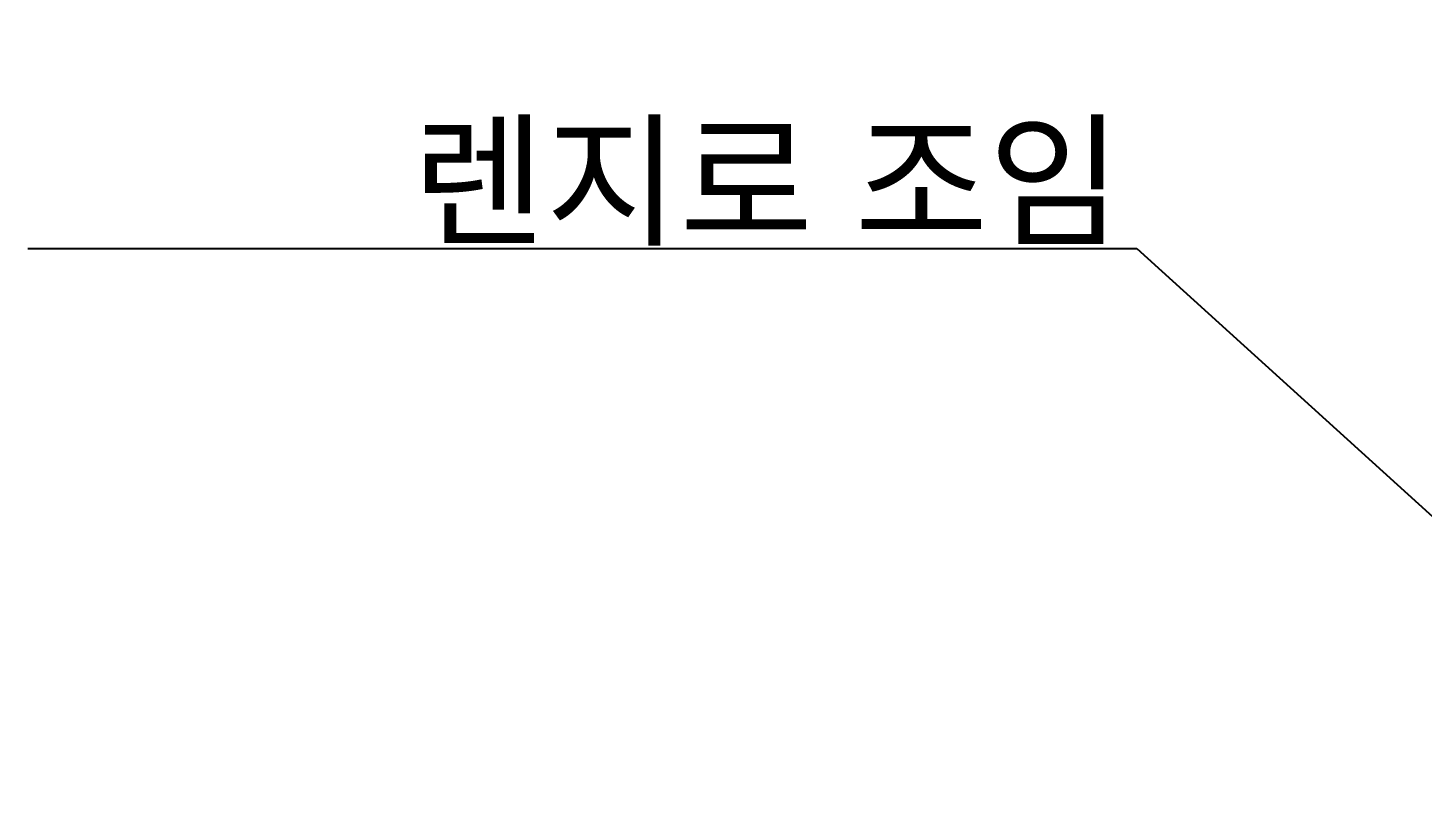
# Model space of a CAD drawing. Header units: millimetres. Extents: x 3033 to 5751, y 230 to 1450.
# Drawn here: x 3599 to 3729.8, y 774.2 to 845.9 of the extents above; entities that cross this region are included whole.
import ezdxf

# ---------------------------------------------------------------- set-up
doc = ezdxf.new("R2010")
doc.units = ezdxf.units.MM
doc.header["$MEASUREMENT"] = 0
doc.layers.add('Default', color=7, linetype='Continuous')
doc.styles.add('Arial', font='arial.ttf')
doc.dimstyles.new('Dimension Style 01', dxfattribs={"dimtxt": 10, "dimasz": 5, "dimexe": 0.5, "dimexo": 0.5, "dimgap": 0.09, "dimtad": 1, "dimtoh": 1, "dimdec": 1, "dimzin": 1, "dimdsep": 46, "dimtxsty": 'Arial', "dimcen": 0.5, "dimadec": 1, "dimazin": 0, "dimtfac": 1, "dimtdec": 4, "dimtix": 1, "dimtmove": 0, "dimatfit": 3, "dimfxl": 1, "dimtolj": 1, "dimtzin": 1, "dimarcsym": 0})

# ---------------------------------------------------------------- blocks, each defined once
blk = doc.blocks.new('*D2')
at = {"layer": 'Default', "color": 0, "lineweight": -2, "transparency": 16777216}
for p, q in [((3599.02, 825.2), (3703.09, 825.2)), ((3703.09, 825.2), (3745.28, 786.95)), ((3751.95, 780.91), (3748.99, 783.6)), ((3755.65, 777.55), (3759.36, 774.19))]:
    blk.add_line(p, q, dxfattribs=at)
at = {"layer": 'Default', "color": 0, "transparency": 16777216}
for points in [[(3744.72, 786.34), (3745.84, 787.57), (3748.99, 783.6)], [(3756.21, 778.17), (3755.09, 776.93), (3751.95, 780.91)]]:
    blk.add_solid(points, dxfattribs=at)
at = {"layer": 'Defpoints', "color": 0, "transparency": 16777216}
for p in [(3748.99, 783.6), (3751.95, 780.91)]:
    blk.add_point(p, dxfattribs=at)
at = {"layer": 'Default', "color": 0, "transparency": 16777216, "insert": (3668.37, 831), "char_height": 10, "attachment_point": 5, "style": 'Arial'}
blk.add_mtext('\\A1;렌지로 조임', dxfattribs=at)

msp = doc.modelspace()

# ---------------------------------------------------------------- dimensions: what is measured, and where the dimension line sits
at = {"layer": 'Default'}
dim = msp.add_diameter_dim_2p(p1=(3751.95, 780.91), p2=(3748.99, 783.6), text='렌지로 조임', dimstyle='Dimension Style 01', override={"dimtmove": 1}, dxfattribs=at)
dim.commit()
dim.dimension.update_dxf_attribs({"geometry": '*D2', "text_midpoint": (3668.37, 825.2), "dimtype": 163})

doc.saveas('drawing.dxf')
